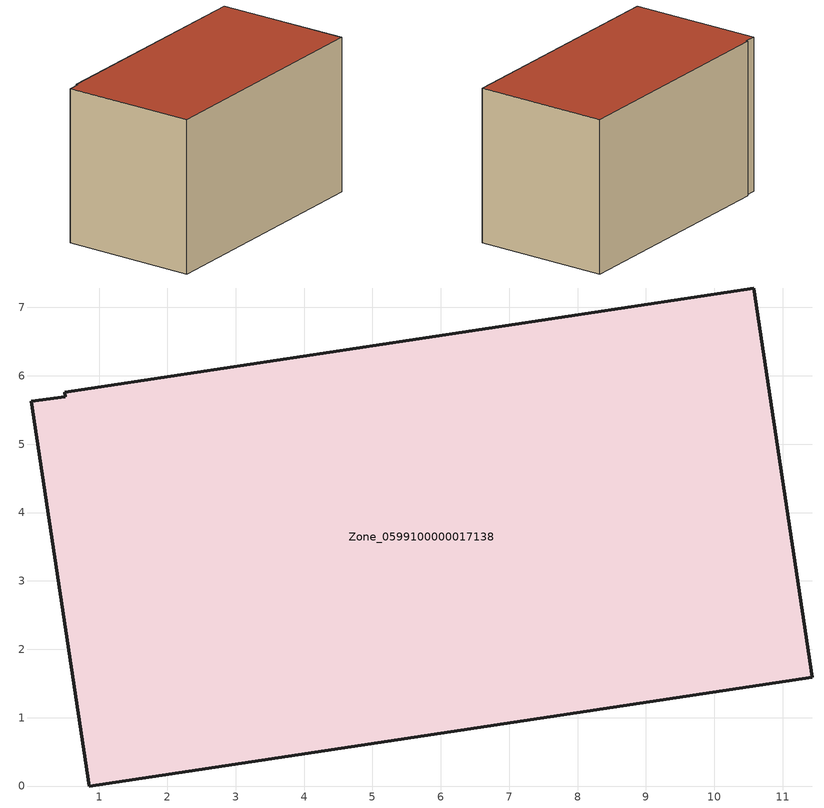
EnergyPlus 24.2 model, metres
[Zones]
Zone_0599100000017138
 floor ground (C_G): 0.01,5.62 0.5,5.7 0.5,5.76 10.58,7.29 11.43,1.59 0.86,0 z0
 wall outside (C_F): 11.43,1.59 10.58,7.29 0.5,5.76 0.5,5.7 0.01,5.62 0.86,0 11.43,1.59 z0:6.66
 roof outside (C_R): 0.5,5.7 0.01,5.62 0.86,0 11.43,1.59 10.58,7.29 0.5,5.76 z6.66
[BUILDING]
Pand.0599100000017138: North Axis=0; Terrain=City; Loads Convergence Tolerance Value=0.04; Temperature Convergence Tolerance Value=0.4; Solar Distribution=FullExterior; Maximum Number of Warmup Days=25; Minimum Number of Warmup Days=1
[Site:Location]
Rotterdam.The.Hague.AP_ZH_NLD Design_Conditions: Latitude=51.96; Longitude=4.45; Time Zone=1; Elevation=-4.5
[SITE:GROUNDTEMPERATURE:BUILDINGSURFACE]
18, 18, 18, 18, 18, 18, 18, 18, 18, 18, 18, 18
[MATERIAL] Thermal Absorptance=0.9; Solar Absorptance=0.7; Visible Absorptance=0.7
Name | Roughness | Thickness | Conductivity | Density | Specific Heat
G.TI.1946 | MediumSmooth | 0.15 | 1 | 540 | 1210
F.TI.1946 | Rough | 0.3 | 0.857143 | 1920 | 840
R.TI.1946 | MediumRough | 0.2 | 0.1 | 1500 | 1000
[CONSTRUCTION]
C_G: G.TI.1946
C_F: F.TI.1946
C_R: R.TI.1946
[ZONE]
Zone_0599100000017138: Type=1; Multiplier=1; Ceiling Height=Autocalculate; Volume=Autocalculate; Floor Area=autocalculate; Part of Total Floor Area=Yes
[ZONEINFILTRATION:DESIGNFLOWRATE]
Infil_Zone_0599100000017138: Zone or ZoneList or Space or SpaceList=Zone_0599100000017138; Schedule=AlwaysOn; Design Flow Rate Calculation Method=Flow/Area; Flow Rate per Floor Area=0.003; Constant Term Coefficient=1; Temperature Term Coefficient=0; Velocity Term Coefficient=0; Velocity Squared Term Coefficient=0
[HVACTEMPLATE:ZONE:IDEALLOADSAIRSYSTEM]
Zone_0599100000017138: Maximum Heating Supply Air Temperature=50; Minimum Cooling Supply Air Temperature=13; Maximum Heating Supply Air Humidity Ratio=0.0156; Minimum Cooling Supply Air Humidity Ratio=0.0077; Heating Limit=NoLimit; Cooling Limit=NoLimit; Dehumidification Control Type=ConstantSensibleHeatRatio; Cooling Sensible Heat Ratio=0.7; Dehumidification Setpoint=60; Humidification Control Type=None; Humidification Setpoint=30; Outdoor Air Method=None; Outdoor Air Flow Rate per Person=0.00944; Outdoor Air Flow Rate per Zone Floor Area=0; Outdoor Air Flow Rate per Zone=0; Demand Controlled Ventilation Type=None; Outdoor Air Economizer Type=NoEconomizer; Heat Recovery Type=None; Sensible Heat Recovery Effectiveness=0.7; Latent Heat Recovery Effectiveness=0.65
[ZONECONTROL:THERMOSTAT]
ThermostatControl_Zone_0599100000017138: Zone or ZoneList=Zone_0599100000017138; Control Type Schedule=DualSetpointControlType; Control 1=Thermostat_Zone_0599100000017138; Temperature Difference Between Cutout And Setpoint=0
[THERMOSTATSETPOINT:DUALSETPOINT]
Thermostat_Zone_0599100000017138: Heating Setpoint Temperature Schedule=HeatingSetpoint_Zone_0599100000017138; Cooling Setpoint Temperature Schedule=CoolingSetpoint_Zone_0599100000017138
[SCHEDULE:COMPACT]
HeatingSetpoint_Zone_0599100000017138: Through: 12/31, For: AllDays, Until: 24:00, 21
CoolingSetpoint_Zone_0599100000017138: Through: 12/31, For: AllDays, Until: 24:00, 24
DualSetpointControlType: Through: 12/31, For: AllDays, Until: 24:00, 4
AlwaysOn: Through: 12/31, For: AllDays, Until: 24:00, 1
